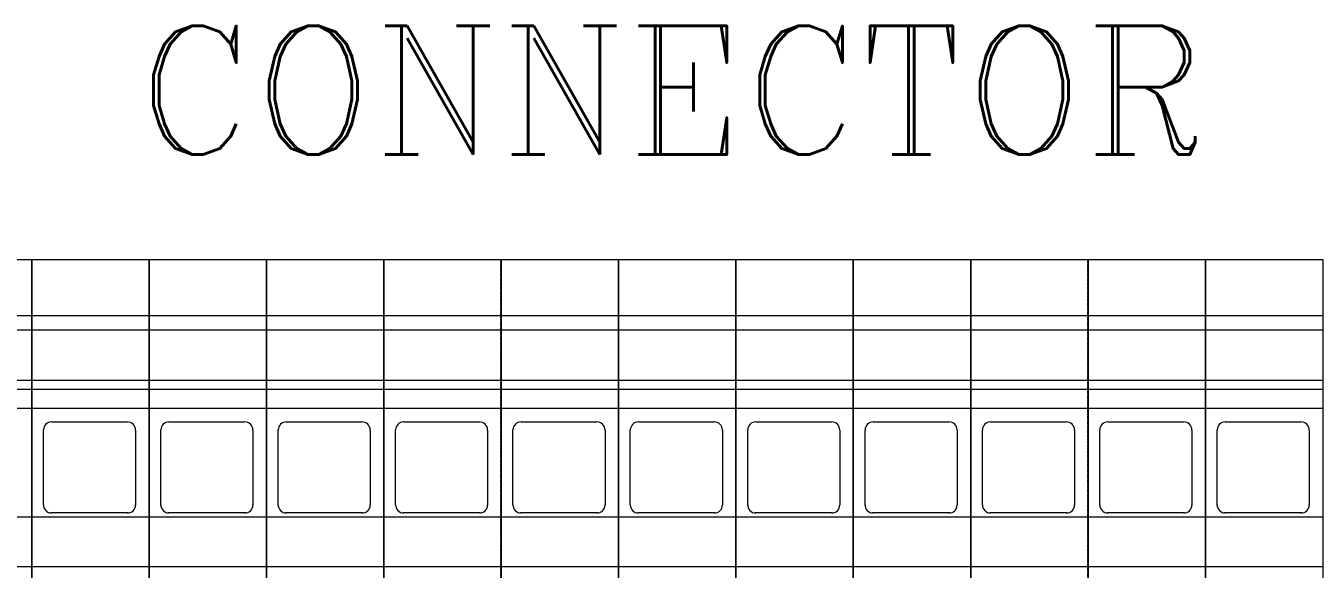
# Model space of a CAD drawing. Header units: inches. Extents: x 784 to 2184505, y 7 to 371504.
# Drawn here: x 1334896 to 1345119, y 284505 to 288804 of the extents above; entities that cross this region are included whole.
import ezdxf

# ---------------------------------------------------------------- set-up
doc = ezdxf.new("R2010")
doc.units = ezdxf.units.IN
doc.header["$MEASUREMENT"] = 0
doc.linetypes.add('DASHED', pattern=[0.3, 0.2, -0.1])
doc.styles.add('ROMANC', font='romanc.shx', dxfattribs={"height": 5})

msp = doc.modelspace()

# ---------------------------------------------------------------- linework, layer by layer
at = {"color": 252, "linetype": 'DASHED', "ltscale": 0.25}
for p, q in [((1338658.94062, 284160.87842, 22109411.77061), (1338658.94062, 286956.45739, 22109411.77061)), ((1343304.87185, 284160.87842, 22109411.77061), (1343304.87185, 286956.45739, 22109411.77061))]:
    msp.add_line(p, q, dxfattribs=at)
at = {"color": 0, "lineweight": 13}
for p, q in [((1334013.00939, 286512.12346, 22109411.77061), (1334942.19564, 286512.12346, 22109411.77061)), ((1334942.19564, 286512.12346, 22109411.77061), (1335871.38188, 286512.12346, 22109411.77061)), ((1335871.38188, 286512.12346, 22109411.77061), (1336800.56813, 286512.12346, 22109411.77061)), ((1336800.56813, 286512.12346, 22109411.77061), (1337729.75438, 286512.12346, 22109411.77061)), ((1337729.75438, 286512.12346, 22109411.77061), (1338658.94062, 286512.12346, 22109411.77061)), ((1338658.94062, 286512.12346, 22109411.77061), (1339588.12687, 286512.12346, 22109411.77061)), ((1339588.12687, 286512.12346, 22109411.77061), (1340517.31311, 286512.12346, 22109411.77061)), ((1340517.31311, 286512.12346, 22109411.77061), (1341446.49936, 286512.12346, 22109411.77061)), ((1341446.49936, 286512.12346, 22109411.77061), (1342375.68561, 286512.12346, 22109411.77061)), ((1342375.68561, 286512.12346, 22109411.77061), (1343304.87185, 286512.12346, 22109411.77061)), ((1343304.87185, 286512.12346, 22109411.77061), (1344234.0581, 286512.12346, 22109411.77061)), ((1344234.0581, 286512.12346, 22109411.77061), (1345163.24434, 286512.12346, 22109411.77061)), ((1334013.00939, 286398.06874, 22109411.77061), (1334942.19564, 286398.06874, 22109411.77061)), ((1334942.19564, 286398.06874, 22109411.77061), (1335871.38188, 286398.06874, 22109411.77061)), ((1335871.38188, 286398.06874, 22109411.77061), (1336800.56813, 286398.06874, 22109411.77061)), ((1336800.56813, 286398.06874, 22109411.77061), (1337729.75438, 286398.06874, 22109411.77061)), ((1337729.75438, 286398.06874, 22109411.77061), (1338658.94062, 286398.06874, 22109411.77061)), ((1338658.94062, 286398.06874, 22109411.77061), (1339588.12687, 286398.06874, 22109411.77061)), ((1339588.12687, 286398.06874, 22109411.77061), (1340517.31311, 286398.06874, 22109411.77061)), ((1340517.31311, 286398.06874, 22109411.77061), (1341446.49936, 286398.06874, 22109411.77061)), ((1341446.49936, 286398.06874, 22109411.77061), (1342375.68561, 286398.06874, 22109411.77061)), ((1342375.68561, 286398.06874, 22109411.77061), (1343304.87185, 286398.06874, 22109411.77061)), ((1343304.87185, 286398.06874, 22109411.77061), (1344234.0581, 286398.06874, 22109411.77061)), ((1344234.0581, 286398.06874, 22109411.77061), (1345163.24434, 286398.06874, 22109411.77061)), ((1334013.00939, 286001.07059, 22109411.77061), (1334942.19564, 286001.07059, 22109411.77061)), ((1334942.19564, 286001.07059, 22109411.77061), (1335871.38188, 286001.07059, 22109411.77061)), ((1335871.38188, 286001.07059, 22109411.77061), (1336800.56813, 286001.07059, 22109411.77061)), ((1336800.56813, 286001.07059, 22109411.77061), (1337729.75438, 286001.07059, 22109411.77061)), ((1337729.75438, 286001.07059, 22109411.77061), (1338658.94062, 286001.07059, 22109411.77061)), ((1338658.94062, 286001.07059, 22109411.77061), (1339588.12687, 286001.07059, 22109411.77061)), ((1339588.12687, 286001.07059, 22109411.77061), (1340517.31311, 286001.07059, 22109411.77061)), ((1340517.31311, 286001.07059, 22109411.77061), (1341446.49936, 286001.07059, 22109411.77061)), ((1341446.49936, 286001.07059, 22109411.77061), (1342375.68561, 286001.07059, 22109411.77061)), ((1342375.68561, 286001.07059, 22109411.77061), (1343304.87185, 286001.07059, 22109411.77061)), ((1343304.87185, 286001.07059, 22109411.77061), (1344234.0581, 286001.07059, 22109411.77061)), ((1344234.0581, 286001.07059, 22109411.77061), (1345163.24434, 286001.07059, 22109411.77061)), ((1334013.00939, 285928.68971, 22109411.77061), (1334942.19564, 285928.68971, 22109411.77061)), ((1334942.19564, 285928.68971, 22109411.77061), (1335871.38188, 285928.68971, 22109411.77061)), ((1335871.38188, 285928.68971, 22109411.77061), (1336800.56813, 285928.68971, 22109411.77061)), ((1336800.56813, 285928.68971, 22109411.77061), (1337729.75438, 285928.68971, 22109411.77061)), ((1337729.75438, 285928.68971, 22109411.77061), (1338658.94062, 285928.68971, 22109411.77061)), ((1338658.94062, 285928.68971, 22109411.77061), (1339588.12687, 285928.68971, 22109411.77061)), ((1339588.12687, 285928.68971, 22109411.77061), (1340517.31311, 285928.68971, 22109411.77061)), ((1340517.31311, 285928.68971, 22109411.77061), (1341446.49936, 285928.68971, 22109411.77061)), ((1341446.49936, 285928.68971, 22109411.77061), (1342375.68561, 285928.68971, 22109411.77061)), ((1342375.68561, 285928.68971, 22109411.77061), (1343304.87185, 285928.68971, 22109411.77061)), ((1343304.87185, 285928.68971, 22109411.77061), (1344234.0581, 285928.68971, 22109411.77061)), ((1344234.0581, 285928.68971, 22109411.77061), (1345163.24434, 285928.68971, 22109411.77061)), ((1334013.00939, 285779.54123, 22109411.77061), (1334942.19564, 285779.54123, 22109411.77061)), ((1334942.19564, 285779.54123, 22109411.77061), (1335871.38188, 285779.54123, 22109411.77061)), ((1335871.38188, 285779.54123, 22109411.77061), (1336800.56813, 285779.54123, 22109411.77061)), ((1336800.56813, 285779.54123, 22109411.77061), (1337729.75438, 285779.54123, 22109411.77061)), ((1337729.75438, 285779.54123, 22109411.77061), (1338658.94062, 285779.54123, 22109411.77061)), ((1338658.94062, 285779.54123, 22109411.77061), (1339588.12687, 285779.54123, 22109411.77061)), ((1339588.12687, 285779.54123, 22109411.77061), (1340517.31311, 285779.54123, 22109411.77061)), ((1340517.31311, 285779.54123, 22109411.77061), (1341446.49936, 285779.54123, 22109411.77061)), ((1341446.49936, 285779.54123, 22109411.77061), (1342375.68561, 285779.54123, 22109411.77061)), ((1342375.68561, 285779.54123, 22109411.77061), (1343304.87185, 285779.54123, 22109411.77061)), ((1343304.87185, 285779.54123, 22109411.77061), (1344234.0581, 285779.54123, 22109411.77061)), ((1344234.0581, 285779.54123, 22109411.77061), (1345163.24434, 285779.54123, 22109411.77061)), ((1335099.16894, 285669.51594, 22109411.77061), (1335698.51795, 285669.51711, 22109411.77061)), ((1336028.35518, 285669.51594, 22109411.77061), (1336627.7042, 285669.51711, 22109411.77061)), ((1336957.54143, 285669.51594, 22109411.77061), (1337556.89044, 285669.51711, 22109411.77061)), ((1337886.72768, 285669.51594, 22109411.77061), (1338486.07669, 285669.51711, 22109411.77061)), ((1338815.91392, 285669.51594, 22109411.77061), (1339415.26293, 285669.51711, 22109411.77061)), ((1339745.10017, 285669.51594, 22109411.77061), (1340344.44918, 285669.51711, 22109411.77061)), ((1340674.28641, 285669.51594, 22109411.77061), (1341273.63543, 285669.51711, 22109411.77061)), ((1341603.47266, 285669.51594, 22109411.77061), (1342202.82167, 285669.51711, 22109411.77061)), ((1342532.6589, 285669.51594, 22109411.77061), (1343132.00792, 285669.51711, 22109411.77061)), ((1343461.84515, 285669.51594, 22109411.77061), (1344061.19416, 285669.51711, 22109411.77061)), ((1344391.0314, 285669.51594, 22109411.77061), (1344990.38041, 285669.51711, 22109411.77061)), ((1334013.00939, 284919.74412, 22109411.77061), (1334942.19564, 284919.74412, 22109411.77061)), ((1334942.19564, 284919.74412, 22109411.77061), (1335871.38188, 284919.74412, 22109411.77061)), ((1335871.38188, 284919.74412, 22109411.77061), (1336800.56813, 284919.74412, 22109411.77061)), ((1336800.56813, 284919.74412, 22109411.77061), (1337729.75438, 284919.74412, 22109411.77061)), ((1337729.75438, 284919.74412, 22109411.77061), (1338658.94062, 284919.74412, 22109411.77061)), ((1338658.94062, 284919.74412, 22109411.77061), (1339588.12687, 284919.74412, 22109411.77061)), ((1339588.12687, 284919.74412, 22109411.77061), (1340517.31311, 284919.74412, 22109411.77061)), ((1340517.31311, 284919.74412, 22109411.77061), (1341446.49936, 284919.74412, 22109411.77061)), ((1341446.49936, 284919.74412, 22109411.77061), (1342375.68561, 284919.74412, 22109411.77061)), ((1342375.68561, 284919.74412, 22109411.77061), (1343304.87185, 284919.74412, 22109411.77061)), ((1343304.87185, 284919.74412, 22109411.77061), (1344234.0581, 284919.74412, 22109411.77061)), ((1344234.0581, 284919.74412, 22109411.77061), (1345163.24434, 284919.74412, 22109411.77061)), ((1334013.00939, 284527.13268, 22109411.77061), (1334942.19564, 284527.13268, 22109411.77061)), ((1334942.19564, 284527.13268, 22109411.77061), (1335871.38188, 284527.13268, 22109411.77061)), ((1335871.38188, 284527.13268, 22109411.77061), (1336800.56813, 284527.13268, 22109411.77061)), ((1336800.56813, 284527.13268, 22109411.77061), (1337729.75438, 284527.13268, 22109411.77061)), ((1337729.75438, 284527.13268, 22109411.77061), (1338658.94062, 284527.13268, 22109411.77061)), ((1338658.94062, 284527.13268, 22109411.77061), (1339588.12687, 284527.13268, 22109411.77061)), ((1339588.12687, 284527.13268, 22109411.77061), (1340517.31311, 284527.13268, 22109411.77061)), ((1340517.31311, 284527.13268, 22109411.77061), (1341446.49936, 284527.13268, 22109411.77061)), ((1341446.49936, 284527.13268, 22109411.77061), (1342375.68561, 284527.13268, 22109411.77061)), ((1342375.68561, 284527.13268, 22109411.77061), (1343304.87185, 284527.13268, 22109411.77061)), ((1343304.87185, 284527.13268, 22109411.77061), (1344234.0581, 284527.13268, 22109411.77061)), ((1344234.0581, 284527.13268, 22109411.77061), (1345163.24434, 284527.13268, 22109411.77061))]:
    msp.add_line(p, q, dxfattribs=at)
at = {"color": 0, "lineweight": 13, "elevation": 22109411.77061}
for points in [[(1334013.00939, 280283.64002), (1334013.00939, 286956.45739), (1334942.19564, 286956.45739), (1334942.19564, 280283.64002)], [(1334942.19564, 280283.64002), (1334942.19564, 286956.45739), (1335871.38188, 286956.45739), (1335871.38188, 280283.64002)], [(1335871.38188, 280283.64002), (1335871.38188, 286956.45739), (1336800.56813, 286956.45739), (1336800.56813, 280283.64002)], [(1336800.56813, 280283.64002), (1336800.56813, 286956.45739), (1337729.75438, 286956.45739), (1337729.75438, 280283.64002)], [(1337729.75438, 280283.64002), (1337729.75438, 286956.45739), (1338658.94062, 286956.45739), (1338658.94062, 280283.64002)], [(1338658.94062, 280283.64002), (1338658.94062, 286956.45739), (1339588.12687, 286956.45739), (1339588.12687, 280283.64002)], [(1339588.12687, 280283.64002), (1339588.12687, 286956.45739), (1340517.31311, 286956.45739), (1340517.31311, 280283.64002)], [(1340517.31311, 280283.64002), (1340517.31311, 286956.45739), (1341446.49936, 286956.45739), (1341446.49936, 280283.64002)], [(1341446.49936, 280283.64002), (1341446.49936, 286956.45739), (1342375.68561, 286956.45739), (1342375.68561, 280283.64002)], [(1342375.68561, 280283.64002), (1342375.68561, 286956.45739), (1343304.87185, 286956.45739), (1343304.87185, 280283.64002)], [(1343304.87185, 280283.64002), (1343304.87185, 286956.45739), (1344234.0581, 286956.45739), (1344234.0581, 280283.64002)], [(1344234.0581, 280283.64002), (1344234.0581, 286956.45739), (1345163.24434, 286956.45739), (1345163.24434, 280283.64002)]]:
    msp.add_lwpolyline(points, close=True, dxfattribs=at)
for points in [[(1335035.21322, 285010.98127), (1335035.21322, 285608.13472)], [(1335764.25198, 285605.98603), (1335764.25198, 285012.72395)], [(1335964.39946, 285010.98127), (1335964.39946, 285608.13472)], [(1336693.43822, 285605.98603), (1336693.43822, 285012.72395)], [(1336893.58571, 285010.98127), (1336893.58571, 285608.13472)], [(1337622.62447, 285605.98603), (1337622.62447, 285012.72395)], [(1337822.77195, 285010.98127), (1337822.77195, 285608.13472)], [(1338551.81071, 285605.98603), (1338551.81071, 285012.72395)], [(1338751.9582, 285010.98127), (1338751.9582, 285608.13472)], [(1339480.99696, 285605.98603), (1339480.99696, 285012.72395)], [(1339681.14444, 285010.98127), (1339681.14444, 285608.13472)], [(1340410.18321, 285605.98603), (1340410.18321, 285012.72395)], [(1340610.33069, 285010.98127), (1340610.33069, 285608.13472)], [(1341339.36945, 285605.98603), (1341339.36945, 285012.72395)], [(1341539.51694, 285010.98127), (1341539.51694, 285608.13472)], [(1342268.5557, 285605.98603), (1342268.5557, 285012.72395)], [(1342468.70318, 285010.98127), (1342468.70318, 285608.13472)], [(1343197.74194, 285605.98603), (1343197.74194, 285012.72395)], [(1343397.88943, 285010.98127), (1343397.88943, 285608.13472)], [(1344126.92819, 285605.98603), (1344126.92819, 285012.72395)], [(1344327.07567, 285010.98127), (1344327.07567, 285608.13472)], [(1345056.11443, 285605.98603), (1345056.11443, 285012.72395)], [(1335705.15968, 284949.739), (1335094.24987, 284949.739)], [(1336634.34593, 284949.739), (1336023.43612, 284949.739)], [(1337563.53217, 284949.739), (1336952.62236, 284949.739)], [(1338492.71842, 284949.739), (1337881.80861, 284949.739)], [(1339421.90466, 284949.739), (1338810.99485, 284949.739)], [(1340351.09091, 284949.739), (1339740.1811, 284949.739)], [(1341280.27716, 284949.739), (1340669.36735, 284949.739)], [(1342209.4634, 284949.739), (1341598.55359, 284949.739)], [(1343138.64965, 284949.739), (1342527.73984, 284949.739)], [(1344067.83589, 284949.739), (1343456.92608, 284949.739)], [(1344997.02214, 284949.739), (1344386.11233, 284949.739)]]:
    msp.add_lwpolyline(points, dxfattribs=at)
at = {"color": 0, "lineweight": 13}
for centre, start, end in [((1335098.74366, 285605.94934, 22109411.77061), 89.616679611, 178.029870001), ((1335700.68474, 285605.98603, 22109411.77061), 359.616679681, 91.953369774), ((1336027.9299, 285605.94934, 22109411.77061), 89.616679611, 178.029870001), ((1336629.87099, 285605.98603, 22109411.77061), 359.616679681, 91.953369774), ((1336957.11615, 285605.94934, 22109411.77061), 89.616679611, 178.029870001), ((1337559.05723, 285605.98603, 22109411.77061), 359.616679681, 91.953369774), ((1337886.3024, 285605.94934, 22109411.77061), 89.616679611, 178.029870001), ((1338488.24348, 285605.98603, 22109411.77061), 359.616679681, 91.953369774), ((1338815.48864, 285605.94934, 22109411.77061), 89.616679611, 178.029870001), ((1339417.42972, 285605.98603, 22109411.77061), 359.616679681, 91.953369774), ((1339744.67489, 285605.94934, 22109411.77061), 89.616679611, 178.029870001), ((1340346.61597, 285605.98603, 22109411.77061), 359.616679681, 91.953369774), ((1340673.86113, 285605.94934, 22109411.77061), 89.616679611, 178.029870001), ((1341275.80221, 285605.98603, 22109411.77061), 359.616679681, 91.953369774), ((1341603.04738, 285605.94934, 22109411.77061), 89.616679611, 178.029870001), ((1342204.98846, 285605.98603, 22109411.77061), 359.616679681, 91.953369774), ((1342532.23362, 285605.94934, 22109411.77061), 89.616679611, 178.029870001), ((1343134.17471, 285605.98603, 22109411.77061), 359.616679681, 91.953369774), ((1343461.41987, 285605.94934, 22109411.77061), 89.616679611, 178.029870001), ((1344063.36095, 285605.98603, 22109411.77061), 359.616679681, 91.953369774), ((1344390.60612, 285605.94934, 22109411.77061), 89.616679611, 178.029870001), ((1344992.5472, 285605.98603, 22109411.77061), 359.616679681, 91.953369774), ((1335098.7443, 285013.14793, 22109411.77061), 178.046741518, 270.383432206), ((1335700.68538, 285013.14936, 22109411.77061), 268.046742082, 0.383432647), ((1336027.93055, 285013.14793, 22109411.77061), 178.046741518, 270.383432206), ((1336629.87163, 285013.14936, 22109411.77061), 268.046742082, 0.383432647), ((1336957.11679, 285013.14793, 22109411.77061), 178.046741518, 270.383432206), ((1337559.05787, 285013.14936, 22109411.77061), 268.046742082, 0.383432647), ((1337886.30304, 285013.14793, 22109411.77061), 178.046741518, 270.383432206), ((1338488.24412, 285013.14936, 22109411.77061), 268.046742082, 0.383432647), ((1338815.48928, 285013.14793, 22109411.77061), 178.046741518, 270.383432206), ((1339417.43036, 285013.14936, 22109411.77061), 268.046742082, 0.383432647), ((1339744.67553, 285013.14793, 22109411.77061), 178.046741518, 270.383432206), ((1340346.61661, 285013.14936, 22109411.77061), 268.046742082, 0.383432647), ((1340673.86177, 285013.14793, 22109411.77061), 178.046741518, 270.383432206), ((1341275.80285, 285013.14936, 22109411.77061), 268.046742082, 0.383432647), ((1341603.04802, 285013.14793, 22109411.77061), 178.046741518, 270.383432206), ((1342204.9891, 285013.14936, 22109411.77061), 268.046742082, 0.383432647), ((1342532.23427, 285013.14793, 22109411.77061), 178.046741518, 270.383432206), ((1343134.17535, 285013.14936, 22109411.77061), 268.046742082, 0.383432647), ((1343461.42051, 285013.14793, 22109411.77061), 178.046741518, 270.383432206), ((1344063.36159, 285013.14936, 22109411.77061), 268.046742082, 0.383432647), ((1344390.60676, 285013.14793, 22109411.77061), 178.046741518, 270.383432206), ((1344992.54784, 285013.14936, 22109411.77061), 268.046742082, 0.383432647)]:
    msp.add_arc(centre, 63.56802, start, end, dxfattribs=at)

# ---------------------------------------------------------------- texts
at = {"linetype": 'Continuous', "insert": (1340008.10969, 287785.74999, 12132.91572), "char_height": 1018.082311, "attachment_point": 8, "style": 'ROMANC'}
msp.add_mtext('CONNECTOR', dxfattribs=at)

doc.saveas('drawing.dxf')
